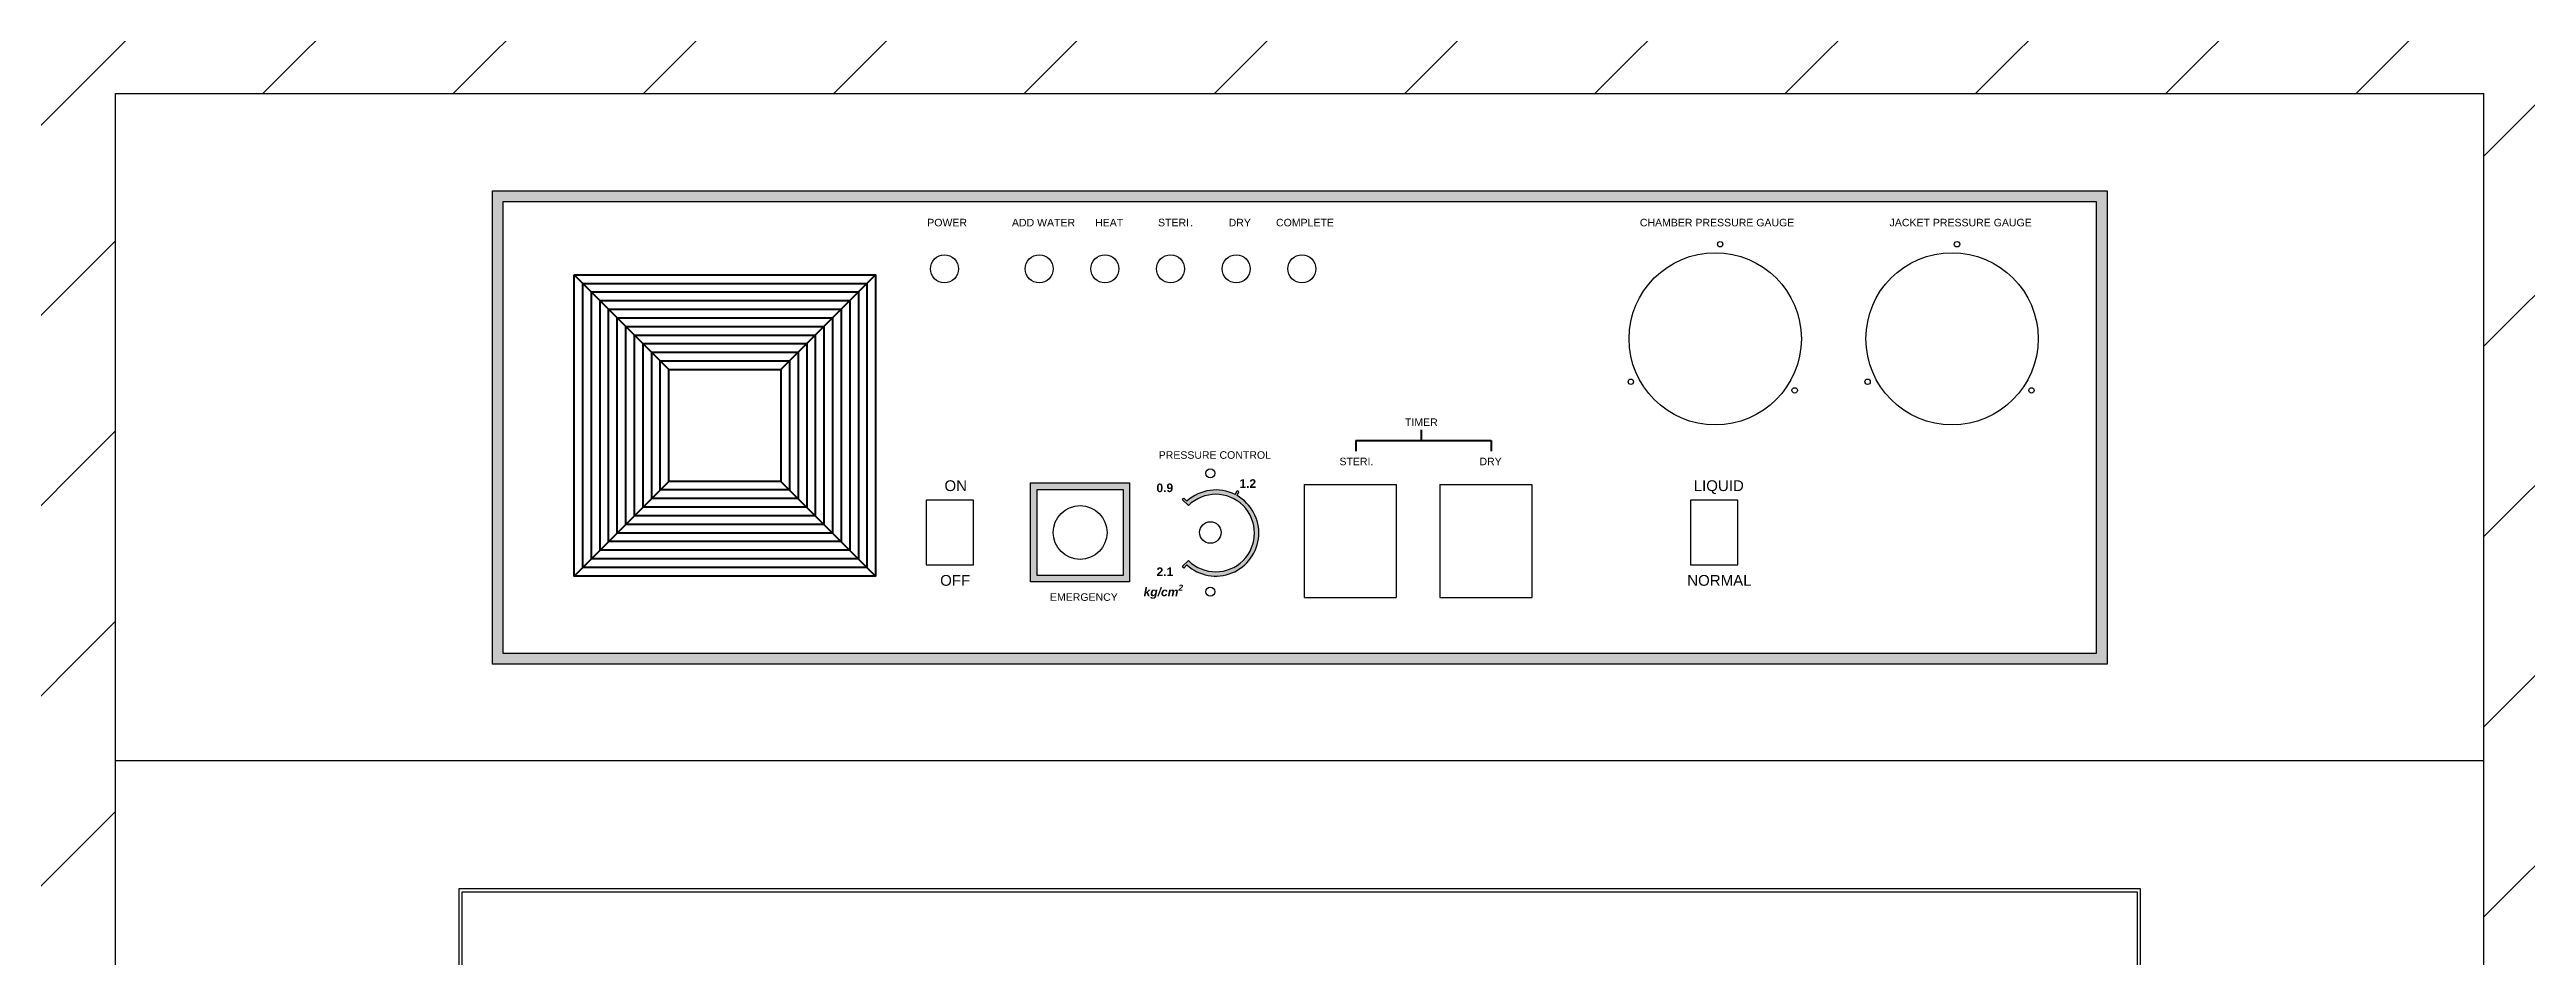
# Model space of a CAD drawing. Header units: millimetres. Extents: x -215875 to -182438, y -22804 to -2215.
# Drawn here: x -189880 to -188730, y -18781 to -18360 of the extents above; entities that cross this region are included whole.
import ezdxf

# ---------------------------------------------------------------- set-up
doc = ezdxf.new("R2010")
doc.units = ezdxf.units.MM
doc.header["$MEASUREMENT"] = 0
doc.layers.get('0').update_dxf_attribs({"lineweight": 25})
doc.layers.add('D', color=3, linetype='Continuous', lineweight=13)
doc.styles.get("Standard").update_dxf_attribs({"font": 'KAIU.TTF'})
doc.styles.add('STU25', font='isocp2.shx')
doc.dimstyles.new('STU25', dxfattribs={"dimscale": 35, "dimtxt": 2.5, "dimasz": 2, "dimexe": 0.6, "dimexo": 1, "dimgap": 1, "dimtad": 1, "dimdsep": 46, "dimtxsty": 'STU25', "dimcen": 2, "dimazin": 2, "dimtfac": 1, "dimtmove": 0, "dimatfit": 3, "dimfxl": 0, "dimtolj": 1, "dimtzin": 0, "dimarcsym": 0})

# ---------------------------------------------------------------- blocks, each defined once
blk = doc.blocks.new('*D4')
at = {"layer": 'D', "color": 0, "lineweight": -2}
for p, q in [((-189884.3, -18380.3), (-190852.4, -18380.3)), ((-190831.4, -18450.3), (-190831.4, -20150.3)), ((-190684.3, -20220.3), (-190852.4, -20220.3))]:
    blk.add_line(p, q, dxfattribs=at)
at = {"layer": 'D', "color": 0}
for points in [[(-190819.8, -18450.3), (-190843.1, -18450.3), (-190831.4, -18380.3)], [(-190843.1, -20150.3), (-190819.8, -20150.3), (-190831.4, -20220.3)]]:
    blk.add_solid(points, dxfattribs=at)
at = {"layer": 'Defpoints', "color": 0}
for p in [(-189849.3, -18380.3), (-190831.4, -20220.3), (-190649.3, -20220.3)]:
    blk.add_point(p, dxfattribs=at)
at = {"layer": 'D', "color": 0, "insert": (-190910.2, -19320.3), "char_height": 87.5, "attachment_point": 5, "rotation": 90, "style": 'STU25'}
blk.add_mtext('\\A1;1840', dxfattribs=at)

msp = doc.modelspace()

# ---------------------------------------------------------------- hatches: boundary and pattern name
h = msp.add_hatch(color=256)
h.paths.add_polyline_path([(-189674.348, -18425.521), (-189674.348, -18645.521), (-188924.348, -18645.521), (-188924.348, -18425.521)])
h.paths.add_polyline_path([(-189669.348, -18640.521), (-189669.348, -18430.521), (-188929.348, -18430.521), (-188929.348, -18640.521)], flags=16)
h = msp.add_hatch(color=2)
h.paths.add_polyline_path([(-189378.348, -18561.271), (-189424.348, -18561.271), (-189424.348, -18607.271), (-189378.348, -18607.271)])
h.paths.add_polyline_path([(-189381.348, -18564.271), (-189381.348, -18604.271), (-189421.348, -18604.271), (-189421.348, -18564.271)], flags=16)
h = msp.add_hatch(color=256)
h.paths.add_polyline_path([(-189351.765, -18569.69), (-189353.181, -18568.274, 0.01136804), (-189353.904, -18568.965), (-189351.076, -18571.794, -0.39222709), (-189326.618, -18570.868), (-189326.403, -18568.48, 0.03083087), (-189328.466, -18567.133), (-189327.565, -18565.345, 0.01136804), (-189328.448, -18564.875), (-189329.348, -18566.661, 0.30992327)])
h.paths.add_polyline_path([(-189329.251, -18600.054), (-189329.467, -18602.441, 0.55981906), (-189326.403, -18568.48), (-189326.618, -18570.868, -0.51491666)])
h.paths.add_polyline_path([(-189329.467, -18602.441), (-189329.251, -18600.054, -0.34118458), (-189351.076, -18597.249), (-189353.904, -18600.078, 0.01136804), (-189353.181, -18600.769), (-189351.765, -18599.353, 0.30810322)])
at = {"layer": 'D', "ltscale": 10}
h = msp.add_hatch(dxfattribs=at)
h.set_pattern_fill('ANSI31', color=256, scale=500, style=0)
h.set_pattern_definition([(45, (28191.44, 99.58), (-44.194174, 44.194174), [])])
h.paths.add_polyline_path([(-189980.132, -18433.337), (-190649.348, -18433.337), (-190649.348, -17520.271), (-187949.348, -17520.271), (-187949.348, -18433.337), (-188618.564, -18433.337), (-188618.564, -20220.271), (-188749.348, -20220.271), (-188749.348, -18380.271), (-189849.348, -18380.271), (-189849.348, -20220.271), (-189980.132, -20220.271)])

# ---------------------------------------------------------------- linework, layer by layer
for p, q in [((-189849.348, -18380.271), (-188749.348, -18380.271)), ((-189849.348, -18690.271), (-189849.348, -18380.271)), ((-188749.348, -18690.271), (-188749.348, -18380.271)), ((-189669.348, -18430.521), (-188929.348, -18430.521)), ((-189669.348, -18640.521), (-189669.348, -18430.521)), ((-188929.348, -18430.521), (-188929.348, -18640.521)), ((-189351.765, -18569.69), (-189353.181, -18568.274)), ((-189329.348, -18566.661), (-189328.448, -18564.875)), ((-189328.466, -18567.133), (-189327.565, -18565.345)), ((-189297.198, -18614.521), (-189297.198, -18562.021)), ((-189297.198, -18562.021), (-189254.498, -18562.021)), ((-189254.498, -18562.021), (-189254.498, -18614.521)), ((-189234.198, -18562.021), (-189234.198, -18614.521)), ((-189234.198, -18562.021), (-189191.498, -18562.021)), ((-189191.498, -18562.021), (-189191.498, -18614.521)), ((-189351.076, -18571.794), (-189353.904, -18568.965)), ((-189351.076, -18597.249), (-189353.904, -18600.078)), ((-189351.765, -18599.353), (-189353.181, -18600.769)), ((-189297.198, -18614.521), (-189254.498, -18614.521)), ((-189234.198, -18614.521), (-189191.498, -18614.521)), ((-188929.348, -18640.521), (-189669.348, -18640.521)), ((-189849.348, -19590.271), (-189849.348, -18690.271)), ((-189849.348, -18690.271), (-188749.348, -18690.271)), ((-188749.348, -19590.271), (-188749.348, -18690.271))]:
    msp.add_line(p, q)
at = {"color": 2, "lineweight": 50}
for p, q in [((-189636.348, -18464.521), (-189592.348, -18508.521)), ((-189540.348, -18508.521), (-189496.348, -18464.521)), ((-189592.348, -18560.521), (-189636.348, -18604.521)), ((-189540.348, -18560.521), (-189496.348, -18604.521))]:
    msp.add_line(p, q, dxfattribs=at)
at = {"lineweight": 50}
for p, q in [((-189273.348, -18541.521), (-189210.348, -18541.521)), ((-189273.348, -18541.521), (-189273.348, -18546.521)), ((-189242.848, -18541.521), (-189242.848, -18536.521)), ((-189210.348, -18541.521), (-189210.348, -18546.521))]:
    msp.add_line(p, q, dxfattribs=at)
for points in [[(-189674.348, -18425.521), (-188924.348, -18425.521), (-188924.348, -18645.521), (-189674.348, -18645.521)], [(-189472.848, -18599.271), (-189450.848, -18599.271), (-189450.848, -18569.271), (-189472.848, -18569.271)], [(-189117.848, -18599.271), (-189095.848, -18599.271), (-189095.848, -18569.271), (-189117.848, -18569.271)]]:
    msp.add_lwpolyline(points, close=True)
at = {"color": 2, "lineweight": 50}
for points in [[(-189636.348, -18464.521), (-189496.348, -18464.521), (-189496.348, -18604.521), (-189636.348, -18604.521)], [(-189632.348, -18468.521), (-189500.348, -18468.521), (-189500.348, -18600.521), (-189632.348, -18600.521)], [(-189628.348, -18472.521), (-189504.348, -18472.521), (-189504.348, -18596.521), (-189628.348, -18596.521)], [(-189624.348, -18476.521), (-189508.348, -18476.521), (-189508.348, -18592.521), (-189624.348, -18592.521)], [(-189620.348, -18480.521), (-189512.348, -18480.521), (-189512.348, -18588.521), (-189620.348, -18588.521)], [(-189616.348, -18484.521), (-189516.348, -18484.521), (-189516.348, -18584.521), (-189616.348, -18584.521)], [(-189612.348, -18488.521), (-189520.348, -18488.521), (-189520.348, -18580.521), (-189612.348, -18580.521)], [(-189608.348, -18492.521), (-189524.348, -18492.521), (-189524.348, -18576.521), (-189608.348, -18576.521)], [(-189604.348, -18496.521), (-189528.348, -18496.521), (-189528.348, -18572.521), (-189604.348, -18572.521)], [(-189600.348, -18500.521), (-189532.348, -18500.521), (-189532.348, -18568.521), (-189600.348, -18568.521)], [(-189596.348, -18504.521), (-189536.348, -18504.521), (-189536.348, -18564.521), (-189596.348, -18564.521)], [(-189592.348, -18508.521), (-189540.348, -18508.521), (-189540.348, -18560.521), (-189592.348, -18560.521)]]:
    msp.add_lwpolyline(points, close=True, dxfattribs=at)
at = {"color": 2}
for points in [[(-189424.348, -18561.271), (-189378.348, -18561.271), (-189378.348, -18607.271), (-189424.348, -18607.271)], [(-189421.348, -18564.271), (-189381.348, -18564.271), (-189381.348, -18604.271), (-189421.348, -18604.271)]]:
    msp.add_lwpolyline(points, close=True, dxfattribs=at)
for points in [[(-188908.848, -18955.271), (-188908.848, -18749.771), (-189689.848, -18749.771), (-189689.848, -19530.771), (-188908.848, -19530.771), (-188908.848, -19325.271)], [(-188910.348, -19325.271), (-188910.348, -19529.271), (-189688.348, -19529.271), (-189688.348, -18751.271), (-188910.348, -18751.271), (-188910.348, -18955.271)]]:
    msp.add_lwpolyline(points)
for centre, radius in [((-189104.045, -18450.332), 1.25), ((-188994.045, -18450.332), 1.25), ((-189464.348, -18461.771), 6.5), ((-189420.348, -18461.771), 6.5), ((-189389.848, -18461.771), 6.5), ((-189359.348, -18461.771), 6.5), ((-189328.848, -18461.771), 6.5), ((-189298.348, -18461.771), 6.5), ((-189106.348, -18494.271), 40), ((-188996.348, -18494.271), 40), ((-189145.553, -18514.247), 1.25), ((-189069.447, -18518.236), 1.25), ((-189035.553, -18514.247), 1.25), ((-188959.447, -18518.236), 1.25), ((-189401.348, -18584.271), 12.5)]:
    msp.add_circle(centre, radius)
at = {"lineweight": 25}
for centre, radius in [((-189340.848, -18556.771), 2.1), ((-189340.848, -18584.271), 5), ((-189340.848, -18611.771), 2.1)]:
    msp.add_circle(centre, radius, dxfattribs=at)
for radius, start, end in [(22, 132.394749, 135), (20, 63.256316, 132.134016), (20, 227.865984, 60.390332), (18, 225, 135), (22, 60.651065, 63.256316), (22, 225, 227.605251)]:
    msp.add_arc((-189338.348, -18584.521), radius, start, end)

# ---------------------------------------------------------------- texts
for s, insert, char_height, width, attachment_point in [('{\\fArial|b0|i0|c0|p34;POWER}', (-189472.348, -18438.521), 3.5, 19.50054, 1), ('{\\fArial|b0|i0|c0|p34;ADD WATER}', (-189418.347, -18440.289), 3.5, 29.9713, 5), ('{\\fArial|b0|i0|c0|p34;HEAT}', (-189387.848, -18440.289), 3.5, 19, 5), ('{\\fArial|b0|i0|c0|p34;STERI}.', (-189356.768, -18440.289), 3.5, 19, 5), ('{\\fArial|b0|i0|c0|p34;DRY}', (-189332.348, -18438.521), 3.5, 14.99983, 1), ('{\\fArial|b0|i0|c0|p34;COMPLETE}', (-189310.348, -18438.521), 3.5, 23.49974, 1), ('{\\fArial|b0|i0|c0|p34;CHAMBER PRESSURE GAUGE}', (-189141.348, -18438.521), 3.5, 77.43945, 1), ('{\\fArial|b0|i0|c0|p34;JACKET PRESSURE GAUGE}', (-189025.348, -18438.521), 3.5, 67.407, 1), ('{\\fArial|b0|i0|c0|p34;TIMER}', (-189242.848, -18533.016), 3.5, 59.839, 5), ('{\\fArial|b0|i0|c0|p34;PRESSURE CONTROL}', (-189364.848, -18546.521), 3.5, 56.4195, 1), ('{\\fArial|b0|i0|c0|p34;STERI.}', (-189280.884, -18549.521), 3.5, 43.963, 1), ('{\\fArial|b0|i0|c0|p34;DRY}', (-189215.848, -18549.521), 3.5, 35.41234, 1), ('{\\fArial|b0|i0|c0|p34;ON}', (-189464.348, -18560.021), 5, 14.49951, 1), ('{\\fArial|b1|i0|c0|p34;0.9}', (-189365.901, -18561.521), 4, 25.84153, 1), ('{\\fArial|b1|i0|c0|p34;1.2}', (-189327.348, -18559.521), 4, 11.85227, 1), ('{\\fArial|b1|i0|c0|p34;2.1}', (-189365.848, -18600.521), 4, 25.7884, 1), ('{\\fArial|b0|i0|c0|p34;OFF}', (-189466.348, -18604.021), 5, 16.49951, 1), ('{\\fArial|b0|i0|c0|p34;EMERGENCY}', (-189415.348, -18612.521), 3.5, 23.5, 1), ('\\A1;{\\fArial|b1|i1|c0|p34;kg/cm\\H0.7x;\\S2^  ;}', (-189371.848, -18608.521), 4, 25.94918, 1)]:
    msp.add_mtext(s, dxfattribs=dict(insert=insert, char_height=char_height, width=width, attachment_point=attachment_point))
at = {"char_height": 5, "attachment_point": 1}
for s, insert in [('{\\fARIAL|b0|i0|c0|p34;LIQUID}', (-189116.348, -18560.021)), ('{\\fArial|b0|i0|c0|p34;NORMAL}', (-189119.348, -18604.021))]:
    msp.add_mtext(s, dxfattribs=dict(at, insert=insert))

# ---------------------------------------------------------------- dimensions: what is measured, and where the dimension line sits
at = {"layer": 'D'}
dim = msp.add_linear_dim(base=(-190831.419, -20220.271), p1=(-189849.348, -18380.271), p2=(-190649.348, -20220.271), angle=90, dimstyle='STU25', dxfattribs=at)
dim.commit()
dim.dimension.update_dxf_attribs({"geometry": '*D4', "text_midpoint": (-190831.419, -19320.271), "dimtype": 160})

doc.saveas('drawing.dxf')
